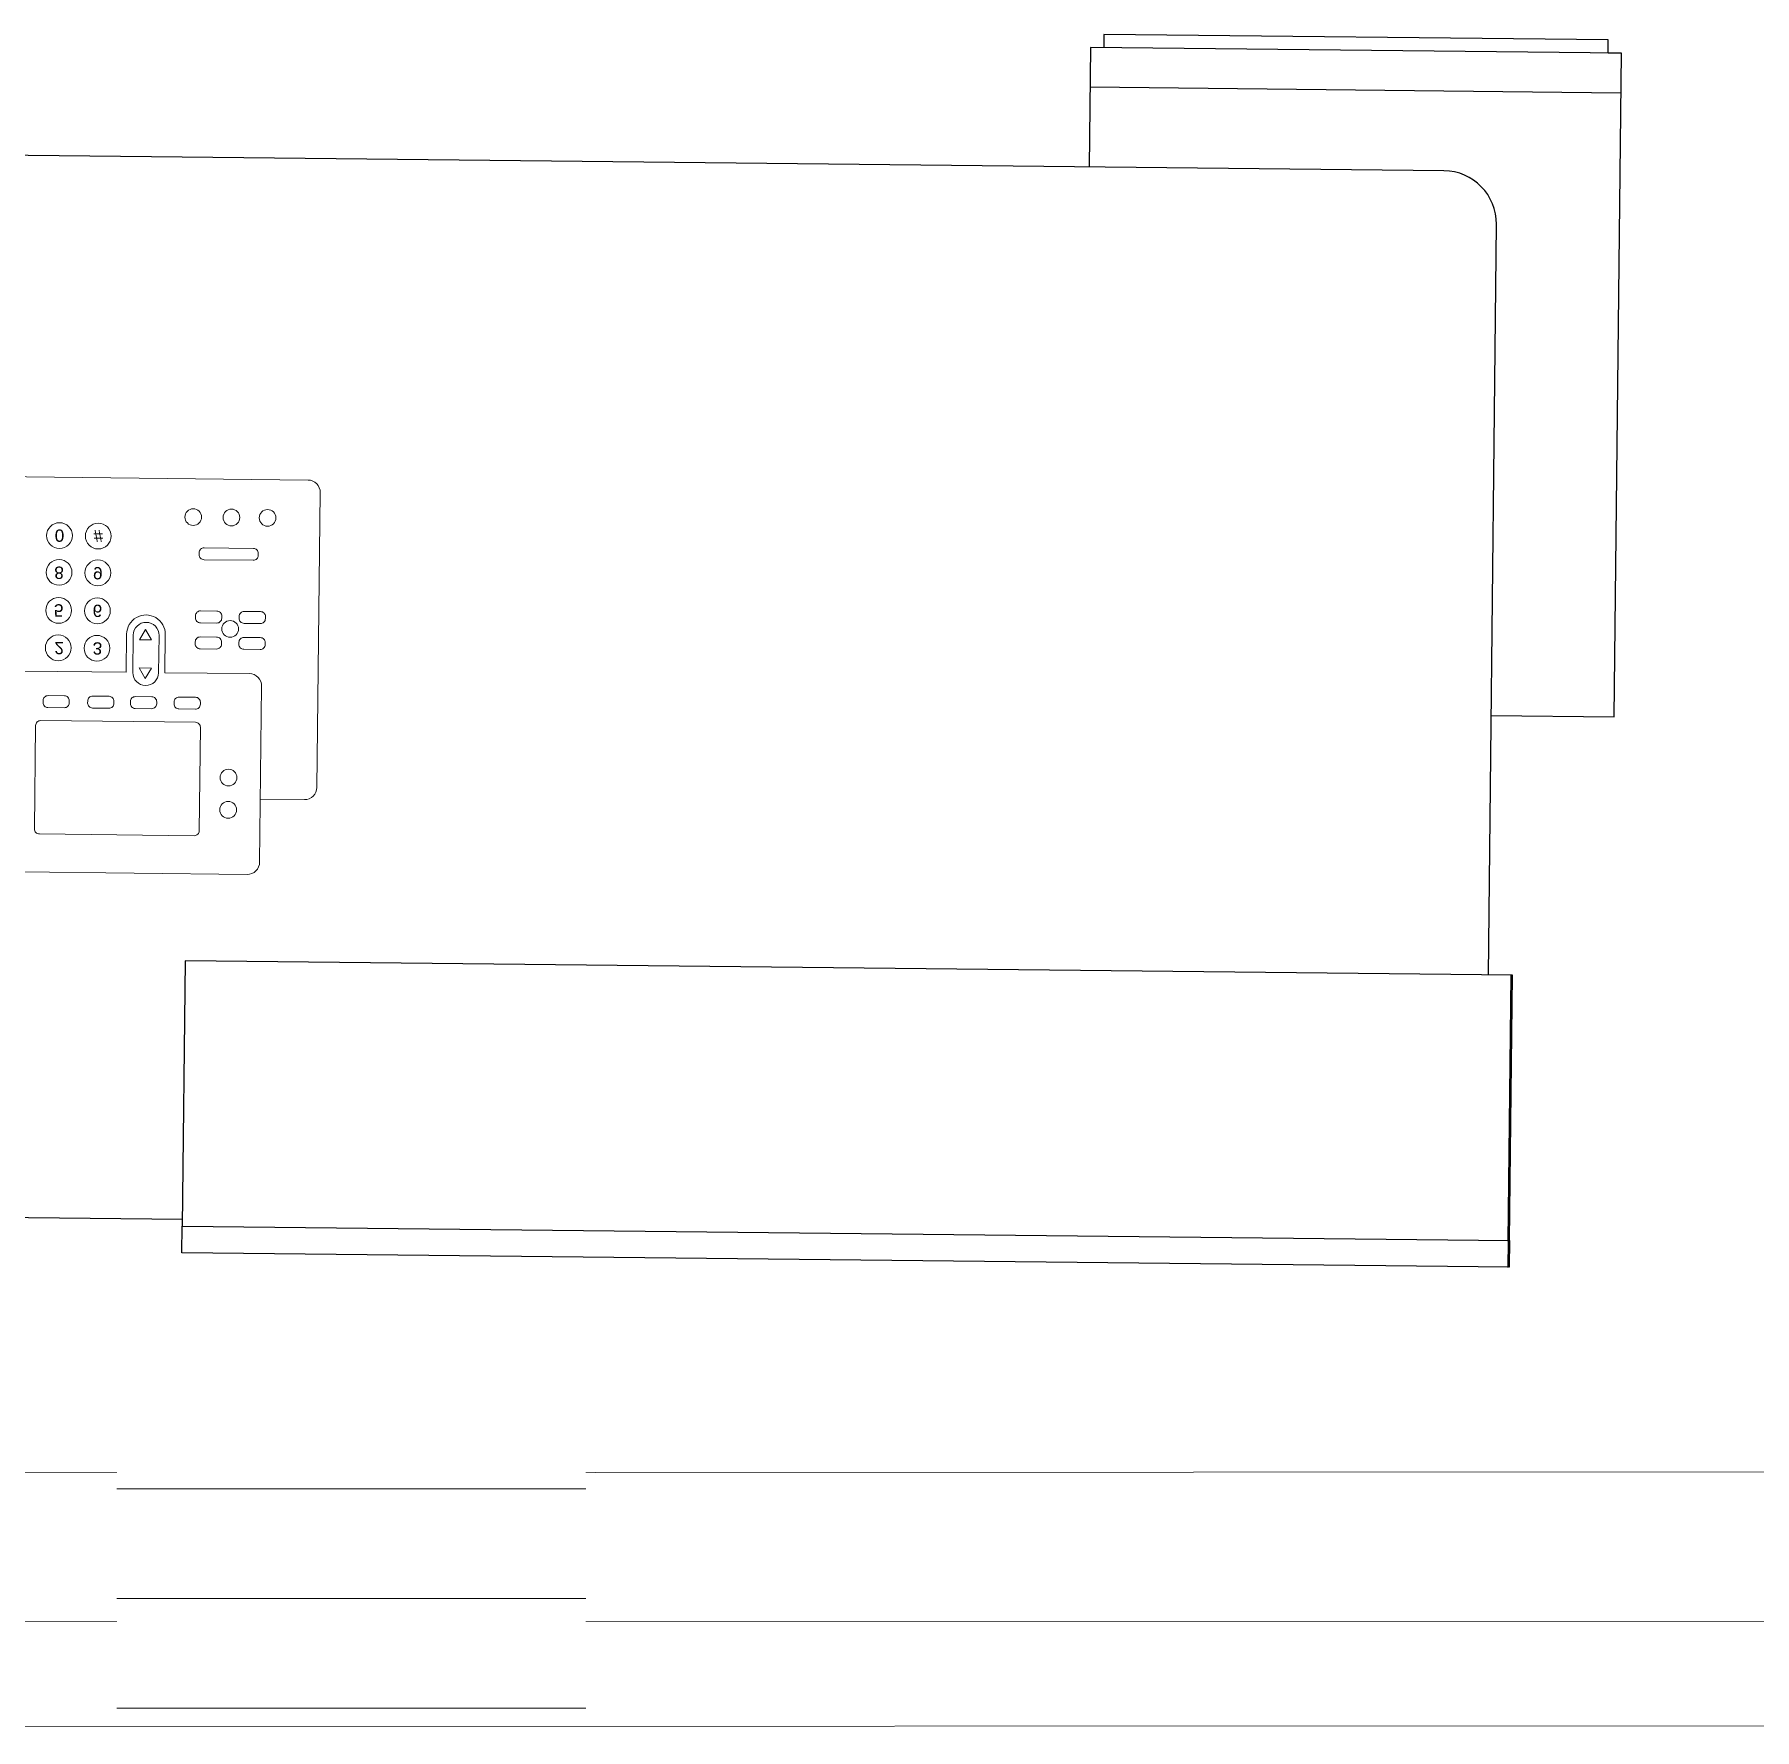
# Model space of a CAD drawing. Header units: inches. Extents: x 164.3 to 247.9, y 15.6 to 56.7.
# Drawn here: x 212.303 to 213.32, y 26.05 to 27.052 of the extents above; entities that cross this region are included whole.
import ezdxf
from ezdxf.enums import TextEntityAlignment as Align

# ---------------------------------------------------------------- set-up
doc = ezdxf.new("R2010")
doc.units = ezdxf.units.IN
doc.header["$MEASUREMENT"] = 0
doc.set_wipeout_variables(frame=1)
doc.layers.get('0').update_dxf_attribs({"lineweight": 0})
for name, color, linetype, lineweight in [('EQUI', 3, 'Continuous', 0), ('WALL 1 100', 250, 'Continuous', 9), ('окно', 7, 'Continuous', 9), ('провода', 1, 'Continuous', 5)]:
    doc.layers.add(name, color=color, linetype=linetype, lineweight=lineweight)
doc.styles.add('APLUS', font='Arial.ttf', dxfattribs={"width": 0.6})

# ---------------------------------------------------------------- blocks, each defined once
blk = doc.blocks.new('IP PHONE')
at = {"layer": 'EQUI'}
blk.add_line((-48.65, 0), (35.69, 0), dxfattribs=at)
for points in [[(24.22, 39.47, 0.414214), (26.72, 41.97), (26.72, 77.76, 0.414214), (24.22, 80.26), (-21.72, 80.26, 0.414214), (-24.22, 77.76), (-24.22, 41.97, 0.414214), (-21.72, 39.47), (-0.83, 39.47), (-0.83, 31.71, 1), (7.03, 31.71), (7.03, 39.47)], [(-18.11, 72.52, 0.414214), (-19.11, 71.52), (-19.11, 50.48, 0.414214), (-18.11, 49.48), (13.37, 49.48, 0.414214), (14.37, 50.48), (14.37, 71.52, 0.414214), (13.37, 72.52)], [(-16.65, 46.81, 0.414214), (-17.65, 45.81), (-17.65, 45.39, 0.414214), (-16.65, 44.39), (-13.32, 44.39, 0.414214), (-12.32, 45.39), (-12.32, 45.81, 0.414214), (-13.32, 46.81)], [(-7.59, 46.81, 0.414214), (-8.59, 45.81), (-8.59, 45.39, 0.414214), (-7.59, 44.39), (-4.25, 44.39, 0.414214), (-3.25, 45.39), (-3.25, 45.81, 0.414214), (-4.25, 46.81)], [(1.1, 46.81, 0.414214), (0.1, 45.81), (0.1, 45.39, 0.414214), (1.1, 44.39), (4.44, 44.39, 0.414214), (5.44, 45.39), (5.44, 45.81, 0.414214), (4.44, 46.81)], [(9.98, 46.81, 0.414214), (8.98, 45.81), (8.98, 45.39, 0.414214), (9.98, 44.39), (13.31, 44.39, 0.414214), (14.31, 45.39), (14.31, 45.81, 0.414214), (13.31, 46.81)], [(5.76, 39.5), (5.76, 31.9, -1), (0.52, 31.9), (0.52, 39.5, -1)], [(14.13, 34.54, 0.414214), (13.13, 33.54), (13.13, 33.12, 0.414214), (14.13, 32.12), (17.47, 32.12, 0.414214), (18.47, 33.12), (18.47, 33.54, 0.414214), (17.47, 34.54)], [(23.01, 34.54, 0.414214), (22.01, 33.54), (22.01, 33.12, 0.414214), (23.01, 32.12), (26.34, 32.12, 0.414214), (27.34, 33.12), (27.34, 33.54, 0.414214), (26.34, 34.54)], [(14.13, 29.26, 0.414214), (13.13, 28.26), (13.13, 27.83, 0.414214), (14.13, 26.83), (17.47, 26.83, 0.414214), (18.47, 27.83), (18.47, 28.26, 0.414214), (17.47, 29.26)], [(23.01, 29.26, 0.414214), (22.01, 28.26), (22.01, 27.83, 0.414214), (23.01, 26.83), (26.34, 26.83, 0.414214), (27.34, 27.83), (27.34, 28.26, 0.414214), (26.34, 29.26)], [(14.73, 16.42), (24.74, 16.42, -0.414214), (25.74, 15.42), (25.74, 15, -0.414214), (24.74, 14), (14.73, 14, -0.414214), (13.73, 15), (13.73, 15.42, -0.414214)]]:
    blk.add_lwpolyline(points, format="xyb", close=True, dxfattribs=at)
blk.add_lwpolyline([(35.69, 0, 0.414214), (38.19, 2.5), (38.19, 62.43, 0.414214), (35.69, 64.93), (26.72, 64.93)], format="xyb", dxfattribs=at)
for points in [[(1.8, 38.55), (4.27, 38.55), (3.03, 40.69)], [(4.27, 32.85), (1.8, 32.85), (3.03, 30.71)]]:
    blk.add_lwpolyline(points, close=True, dxfattribs=at)
for centre, radius in [((20.2, 67.19), 1.7), ((20.2, 60.64), 1.7), ((-14.69, 34.65), 2.62), ((-6.82, 34.65), 2.62), ((20.2, 30.43), 1.7), ((-14.69, 27.05), 2.62), ((-6.82, 27.05), 2.62), ((-14.69, 19.32), 2.62), ((-6.82, 19.32), 2.62), ((-14.69, 11.85), 2.62), ((-6.82, 11.85), 2.62), ((12.45, 7.78), 1.7), ((20.2, 7.78), 1.7), ((27.56, 7.78), 1.7)]:
    blk.add_circle(centre, radius, dxfattribs=at)
at = {"layer": 'EQUI', "style": 'APLUS'}
for s, p in [('2', (-14.51, 34.7)), ('3', (-6.73, 34.7)), ('5', (-14.69, 27.05)), ('6', (-6.82, 27.05)), ('8', (-14.69, 19.4)), ('9', (-6.82, 19.4)), ('0', (-14.69, 11.85)), ('#', (-6.82, 11.85))]:
    blk.add_text(s, height=2.5, dxfattribs=at).set_placement(p, align=Align.MIDDLE_CENTER)
blk = doc.blocks.new('*U37')
blk.add_wipeout([(-69.25, 69.81), (69.25, 69.81), (69.25, -5), (-69.25, -5)]).dxf.layer = 'окно'
at = {"layer": 'окно'}
for p, q in [((-69.25, 64.81), (69.25, 64.81)), ((-69.25, 32.41), (69.25, 32.41)), ((-69.25, 0), (69.25, 0))]:
    blk.add_line(p, q, dxfattribs=at)

msp = doc.modelspace()

# ---------------------------------------------------------------- linework, layer by layer
at = {"color": 7, "linetype": 'ByBlock', "lineweight": -2}
for p, q in [((212.9357, 27.0524), (212.9356, 27.0445)), ((213.2339, 27.0492), (212.9357, 27.0524)), ((212.9278, 27.0446), (212.927, 26.9741)), ((213.2417, 27.0412), (212.9278, 27.0446)), ((213.2338, 27.0413), (213.2339, 27.0492)), ((213.2417, 27.0412), (213.2338, 27.0413)), ((213.2374, 26.6489), (213.2417, 27.0412)), ((213.2414, 27.0177), (212.9275, 27.0211)), ((213.1367, 26.9718), (211.944, 26.9847)), ((213.163, 26.4965), (213.1678, 26.9401)), ((213.1647, 26.6497), (213.2374, 26.6489)), ((212.3925, 26.5048), (212.3908, 26.3479)), ((213.1772, 26.4963), (212.3925, 26.5048)), ((213.1748, 26.3391), (213.1765, 26.496)), ((213.175, 26.3394), (213.1767, 26.4963)), ((213.1755, 26.3394), (213.1772, 26.4963)), ((211.9372, 26.3569), (212.3909, 26.352)), ((212.3906, 26.3322), (212.3908, 26.3479)), ((212.3908, 26.3479), (213.1755, 26.3394)), ((213.175, 26.3394), (213.1749, 26.3237)), ((213.1755, 26.3394), (213.1753, 26.3237)), ((213.1753, 26.3237), (212.3906, 26.3322)), ((213.1748, 26.3391), (213.1746, 26.3234))]:
    msp.add_line(p, q, dxfattribs=at)
msp.add_arc((213.1364, 26.9404), 0.0314, 359.3808, 89.3808, dxfattribs=at)
at = {"layer": 'WALL 1 100', "color": 0}
for p, q in [((208.27, 26.2003), (227.1689, 26.2089)), ((208.12, 26.0503), (227.17, 26.0585))]:
    msp.add_line(p, q, dxfattribs=at)
at = {"layer": 'провода', "color": 1}
msp.add_line((221.2022, 26.1163), (208.1784, 26.1132), dxfattribs=at)

# ---------------------------------------------------------------- block references
at = {"color": 7, "xscale": -0.002909101709693036, "yscale": 0.002909101709693036, "zscale": 0.002909101709693036, "rotation": 179.3623496350631}
msp.add_blockref('IP PHONE', (212.3614, 26.7901), dxfattribs=at)

# ---------------------------------------------------------------- next in the draw order: block references
at = {"layer": 'провода', "color": 7, "linetype": 'ByBlock', "lineweight": 0, "xscale": 0.002001001153108465, "yscale": 0.002001001153108465, "zscale": 0.002001001153108465}
msp.add_blockref('*U37', (212.4908, 26.063), dxfattribs=at)

doc.saveas('drawing.dxf')
